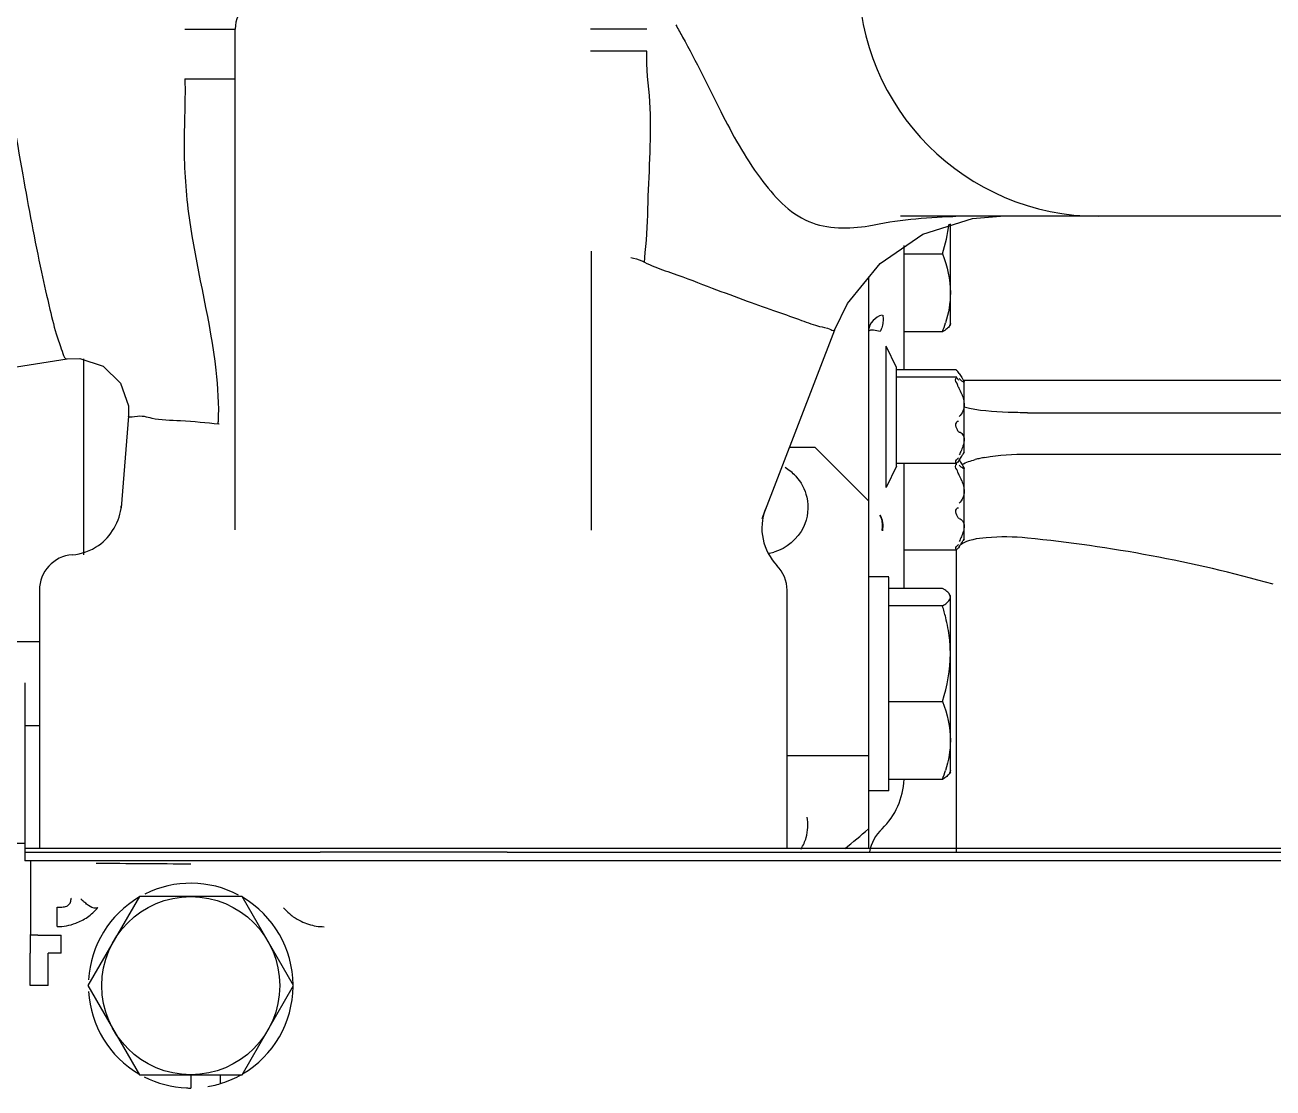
# Model space of a CAD drawing. Header units: millimetres. Extents: x 17886 to 18265, y -8727 to -7321.
# Drawn here: x 18008.178 to 18008.879, y -7647.58 to -7646.983 of the extents above; entities that cross this region are included whole.
import ezdxf

# ---------------------------------------------------------------- set-up
doc = ezdxf.new("R2010")
doc.units = ezdxf.units.MM
doc.layers.add('3884027_DKREDXF_CONTINUOUS_LINE', color=7, linetype='Continuous')

msp = doc.modelspace()

# ---------------------------------------------------------------- linework, layer by layer
at = {"layer": '3884027_DKREDXF_CONTINUOUS_LINE', "color": 6, "linetype": 'Continuous'}
for p, q in [((18008.26738, -7646.98568), (18008.29568, -7646.98568)), ((18008.29568, -7647.26676), (18008.29568, -7646.98568)), ((18008.52693, -7646.98568), (18008.49534, -7646.98568)), ((18008.52693, -7646.99801), (18008.49534, -7646.99801)), ((18008.26738, -7647.01351), (18008.29568, -7647.01351)), ((18009.06149, -7647.09068), (18008.66947, -7647.09068)), ((18008.70981, -7647.09195), (18008.72568, -7647.09068)), ((18008.72568, -7647.09068), (18008.72568, -7647.09068)), ((18008.682, -7647.10073), (18008.70981, -7647.09195)), ((18008.69743, -7647.15138), (18008.69743, -7647.09495)), ((18008.49568, -7647.11025), (18008.49568, -7647.26688)), ((18008.52552, -7647.1167), (18008.52589, -7647.11107)), ((18008.67143, -7647.17698), (18008.67143, -7647.10708)), ((18008.67143, -7647.11178), (18008.69302, -7647.11178)), ((18008.65143, -7647.12473), (18008.65143, -7647.44568)), ((18008.63243, -7647.15458), (18008.63965, -7647.13971)), ((18008.69743, -7647.15138), (18008.69697, -7647.15218)), ((18008.69743, -7647.15064), (18008.697, -7647.15214)), ((18008.63243, -7647.15458), (18008.59143, -7647.2605)), ((18008.69302, -7647.15557), (18008.67143, -7647.15557)), ((18008.66718, -7647.17558), (18008.66143, -7647.16365)), ((18008.1351, -7647.18102), (18008.20121, -7647.17077)), ((18008.20122, -7647.17077), (18008.20844, -7647.17054)), ((18008.20844, -7647.17054), (18008.22145, -7647.17482)), ((18008.22145, -7647.17482), (18008.23117, -7647.1844)), ((18008.70086, -7647.17698), (18008.66718, -7647.17698)), ((18008.70113, -7647.18098), (18008.66718, -7647.18098)), ((18008.70518, -7647.18336), (18008.70462, -7647.18238)), ((18008.70478, -7647.18268), (18009.02614, -7647.18268)), ((18008.70518, -7647.18366), (18008.70501, -7647.18384)), ((18008.70518, -7647.22319), (18008.70518, -7647.18366)), ((18008.23571, -7647.20282), (18008.23159, -7647.25435)), ((18008.74068, -7647.20101), (18009.02614, -7647.20101)), ((18008.70518, -7647.22319), (18008.70462, -7647.22417)), ((18008.74068, -7647.22424), (18009.02614, -7647.22424)), ((18008.66718, -7647.23098), (18008.66143, -7647.2429)), ((18008.70086, -7647.22957), (18008.66718, -7647.22957)), ((18008.67143, -7647.29959), (18008.67143, -7647.22957)), ((18008.70518, -7647.23196), (18008.70462, -7647.23098)), ((18008.70518, -7647.23226), (18008.70501, -7647.23244)), ((18008.70518, -7647.27178), (18008.70518, -7647.23226)), ((18008.70518, -7647.27179), (18008.70462, -7647.27277)), ((18008.70086, -7647.27817), (18008.67143, -7647.27817)), ((18008.70068, -7647.27817), (18008.70068, -7647.44768)), ((18008.66293, -7647.29322), (18008.65143, -7647.29322)), ((18008.66293, -7647.41321), (18008.66293, -7647.29323)), ((18008.18568, -7647.30068), (18008.18568, -7647.44568)), ((18008.60568, -7647.44568), (18008.60568, -7647.30068)), ((18008.69302, -7647.29959), (18008.66293, -7647.29959)), ((18008.69743, -7647.30377), (18008.69697, -7647.30297)), ((18008.69743, -7647.30451), (18008.697, -7647.30302)), ((18008.69743, -7647.40267), (18008.69743, -7647.30377)), ((18008.69302, -7647.30944), (18008.66293, -7647.30944)), ((18008.18568, -7647.32972), (18008.16505, -7647.32972)), ((18008.17755, -7647.35268), (18008.17755, -7647.45268)), ((18008.66293, -7647.36307), (18008.69302, -7647.36307)), ((18008.18568, -7647.37672), (18008.17755, -7647.37672)), ((18008.65143, -7647.39358), (18008.60568, -7647.39358)), ((18008.69302, -7647.40686), (18008.66293, -7647.40686)), ((18008.69743, -7647.40267), (18008.69697, -7647.40347)), ((18008.69743, -7647.40193), (18008.697, -7647.40343)), ((18008.66293, -7647.41322), (18008.65143, -7647.41322)), ((18008.17755, -7647.44768), (18008.34331, -7647.44768)), ((18008.57181, -7647.44568), (18008.21956, -7647.44568)), ((18008.44842, -7647.44768), (18009.28331, -7647.44768)), ((18010.05568, -7647.45268), (18008.17755, -7647.45268)), ((18008.1806, -7647.45268), (18008.18061, -7647.47995)), ((18008.24182, -7647.47268), (18008.21295, -7647.52268)), ((18008.29955, -7647.47268), (18008.24182, -7647.47268)), ((18008.32842, -7647.52268), (18008.29955, -7647.47268)), ((18008.21295, -7647.52268), (18008.24182, -7647.57268)), ((18008.29955, -7647.57268), (18008.32842, -7647.52268)), ((18008.24182, -7647.57268), (18008.29955, -7647.57268))]:
    msp.add_line(p, q, dxfattribs=at)
at = {"layer": '3884027_DKREDXF_CONTINUOUS_LINE', "color": 7, "linetype": 'Continuous'}
for p, q in [((18008.66143, -7647.2429), (18008.66143, -7647.16365)), ((18008.21068, -7647.28074), (18008.21068, -7647.17077)), ((18008.66718, -7647.23098), (18008.66718, -7647.17558)), ((18008.60694, -7647.22041), (18008.62143, -7647.22041)), ((18007.51382, -7647.44268), (18008.17755, -7647.44268)), ((18008.21956, -7647.44568), (18008.17755, -7647.44568)), ((18008.44842, -7647.44768), (18008.34331, -7647.44768)), ((18009.54568, -7647.44568), (18008.57181, -7647.44568)), ((18008.19561, -7647.48951), (18008.19561, -7647.47865)), ((18008.18483, -7647.49436), (18008.19791, -7647.49436)), ((18008.1979, -7647.50436), (18008.1979, -7647.49436)), ((18008.18051, -7647.52268), (18008.18051, -7647.50436)), ((18008.19051, -7647.52268), (18008.19051, -7647.50436)), ((18008.1979, -7647.50436), (18008.19051, -7647.50436)), ((18008.19051, -7647.52268), (18008.18051, -7647.52268)), ((18008.27068, -7647.57268), (18008.27068, -7647.58018)), ((18008.28723, -7647.57268), (18008.28723, -7647.57774))]:
    msp.add_line(p, q, dxfattribs=at)
at = {"layer": '3884027_DKREDXF_CONTINUOUS_LINE', "color": 6, "linetype": 'Continuous'}
for points in [[(18008.63965, -7647.13971), (18008.65794, -7647.11712), (18008.682, -7647.10073)], [(18008.23117, -7647.1844), (18008.23563, -7647.19711), (18008.23571, -7647.20282)]]:
    msp.add_lwpolyline(points, dxfattribs=at)
msp.add_circle((18008.27068, -7647.52268), 0.05, dxfattribs=at)
for centre, radius, start, end in [((18008.78068, -7646.95568), 0.135, 180, 270), ((18008.31568, -7646.98568), 0.02, 90, 180), ((18008.70866, -7647.43892), 0.34831, 91.08329, 91.61701), ((18008.6143, -7647.12582), 0.08415, 339.29944, 342.94418), ((18008.68039, -7647.19983), 0.02525, 21.58299, 29.51053), ((18008.24393, -7647.20404), 0.04217, 355.4551, 357.14354), ((18008.72717, -7647.28792), 0.06266, 102.12937, 104.59979), ((18008.73063, -7647.30394), 0.07905, 100.03588, 102.14115), ((18008.59132, -7647.25429), 0.02615, 42.63821, 59.60753), ((18008.68039, -7647.24843), 0.02525, 21.58299, 29.51053), ((18008.66034, -7648.08124), 0.81386, 74.43557, 84.33457), ((18008.20568, -7647.30068), 0.02, 94.48532, 180), ((18008.59134, -7647.25377), 0.02637, 277.67046, 285.37553), ((18008.58568, -7647.30068), 0.02, 0, 44.19322), ((18008.57928, -7647.34453), 0.11902, 13.86934, 17.14449), ((18008.61995, -7647.33631), 0.07749, 0.04323, 6.46868), ((18008.63068, -7647.40535), 0.04075, 314.09166, 357.8311), ((18008.6143, -7647.37711), 0.08415, 339.29944, 342.94418), ((18008.67643, -7647.45258), 0.025, 134.09166, 168.4639), ((18008.59127, -7647.43233), 0.02615, 328.57444, 344.0649), ((18008.21432, -7651.99469), 4.54053, 89.28874, 89.95917), ((18008.27068, -7647.52268), 0.0575, 62.14582, 116.64928), ((18008.27068, -7647.52268), 0.0575, 120.40815, 176.66165), ((18008.27068, -7647.52268), 0.0575, 0.40815, 59.59185), ((18008.34578, -7647.45956), 0.03003, 220.17382, 229.12448), ((18008.34582, -7647.45952), 0.03009, 229.11155, 234.37134), ((18008.34571, -7647.45967), 0.0299, 234.38104, 244.12684), ((18008.3457, -7647.4597), 0.02987, 244.11672, 252.70703), ((18008.34576, -7647.45942), 0.03016, 252.75321, 269.93462), ((18008.27068, -7647.52268), 0.0575, 183.23724, 239.59185), ((18008.27068, -7647.52268), 0.0575, 300.40815, 359.59185), ((18008.27068, -7647.52268), 0.0575, 242.85746, 267.66569), ((18008.27068, -7647.52268), 0.0575, 288.04841, 299.59185)]:
    msp.add_arc(centre, radius, start, end, dxfattribs=at)
at = {"layer": '3884027_DKREDXF_CONTINUOUS_LINE', "color": 7, "linetype": 'Continuous'}
for centre, radius, start, end in [((18008.66672, -7647.15572), 0.01529, 175.5222, 180.07667), ((18008.23518, -7647.44907), 0.03611, 223.52409, 225.75847), ((18009.27441, -7647.4793), 1.0938, 180.03409, 180.34622), ((18008.19528, -7647.45916), 0.03046, 304.76009, 312.09512), ((18008.19576, -7647.45968), 0.02975, 312.07571, 319.83181), ((18008.71098, -7647.49928), 0.53044, 179.04629, 179.28163), ((18008.51177, -7647.49592), 0.33121, 178.70413, 179.05407), ((18009.05656, -7647.48059), 0.87594, 180.34798, 180.51293), ((18008.19573, -7647.4599), 0.02959, 290.40973, 297.53276), ((18008.19551, -7647.45951), 0.03003, 297.55869, 304.77575), ((18009.16308, -7647.50398), 0.98257, 179.43491, 180.02216), ((18008.87136, -7647.50135), 0.69084, 179.27711, 179.41456), ((18008.17089, -7648.34069), 0.84644, 89.05652, 89.34426), ((18008.27068, -7647.52268), 0.0575, 267.66569, 270), ((18008.27068, -7647.52268), 0.0575, 279.5665, 288.04841)]:
    msp.add_arc(centre, radius, start, end, dxfattribs=at)
at = {"layer": '3884027_DKREDXF_CONTINUOUS_LINE', "color": 6, "linetype": 'Continuous'}
for major_axis, ratio, start_param, end_param in [((-0.38573, 0.38573), 0.009286, -1.63936, -1.561511), ((-0.36588, -0.36588), 0.333974, 1.29216, 1.326319)]:
    msp.add_ellipse((18008.62143, -7647.22758), major_axis=major_axis, ratio=ratio, start_param=start_param, end_param=end_param, dxfattribs=at)
for points in [[(18008.54325, -7646.98325), (18008.54442, -7646.98554), (18008.54575, -7646.98776), (18008.54701, -7646.99001)], [(18008.65171, -7647.09596), (18008.66719, -7647.09279), (18008.68303, -7647.0912), (18008.69883, -7647.09075)], [(18008.69302, -7647.11178), (18008.69469, -7647.10633), (18008.69603, -7647.10073), (18008.69676, -7647.09507)], [(18008.69302, -7647.11178), (18008.69564, -7647.11875), (18008.69743, -7647.12623), (18008.69743, -7647.13367)], [(18008.69743, -7647.13367), (18008.69743, -7647.13935), (18008.69641, -7647.14507), (18008.69475, -7647.1505)], [(18008.28477, -7647.17714), (18008.28583, -7647.18676), (18008.28653, -7647.19648), (18008.28605, -7647.20615)], [(18008.70518, -7647.19645), (18008.70518, -7647.19888), (18008.70423, -7647.20161), (18008.70237, -7647.20317)], [(18008.71685, -7647.2261), (18008.7247, -7647.22471), (18008.73272, -7647.22424), (18008.74068, -7647.22424)], [(18008.70401, -7647.23006), (18008.70628, -7647.22875), (18008.70883, -7647.22795), (18008.71137, -7647.22728)], [(18008.61056, -7647.23658), (18008.61356, -7647.23984), (18008.61576, -7647.24403), (18008.61675, -7647.24836)], [(18008.70518, -7647.24504), (18008.70518, -7647.24747), (18008.70423, -7647.2502), (18008.70237, -7647.25176)], [(18008.61675, -7647.24836), (18008.61802, -7647.25388), (18008.61734, -7647.26013), (18008.61492, -7647.26526)], [(18008.21886, -7647.27549), (18008.2259, -7647.2706), (18008.231, -7647.26176), (18008.23168, -7647.25322)], [(18008.59356, -7647.25499), (18008.5915, -7647.26031), (18008.591, -7647.26647), (18008.59219, -7647.27205)], [(18008.61492, -7647.26526), (18008.61183, -7647.27178), (18008.60529, -7647.27728), (18008.59833, -7647.2792)], [(18008.59219, -7647.27205), (18008.59333, -7647.27748), (18008.59616, -7647.28276), (18008.60002, -7647.28673)], [(18008.20412, -7647.28074), (18008.20932, -7647.28033), (18008.21458, -7647.27846), (18008.21886, -7647.27549)], [(18008.69694, -7647.32759), (18008.6965, -7647.32368), (18008.69577, -7647.31981), (18008.69483, -7647.31599)], [(18008.69302, -7647.36307), (18008.69568, -7647.35441), (18008.69743, -7647.34532), (18008.69743, -7647.33626)], [(18008.69302, -7647.36307), (18008.69564, -7647.37004), (18008.69743, -7647.37752), (18008.69743, -7647.38496)], [(18008.69743, -7647.38496), (18008.69743, -7647.39064), (18008.69641, -7647.39636), (18008.69475, -7647.40179)], [(18008.61642, -7647.43951), (18008.61747, -7647.43583), (18008.61769, -7647.43181), (18008.61704, -7647.42804)]]:
    msp.add_open_spline(points, degree=3, dxfattribs=at)
for points, knots in [([(18008.54701, -7646.99001), (18008.55466, -7647.00368), (18008.56761, -7647.03112), (18008.58764, -7647.06787), (18008.61492, -7647.09783), (18008.64061, -7647.09799), (18008.65171, -7647.09596)], [0, 0, 0, 0, 0.292091, 0.562656, 0.78972, 1, 1, 1, 1]), ([(18008.52589, -7647.11107), (18008.52718, -7647.10176), (18008.52748, -7647.08289), (18008.52886, -7647.05471), (18008.52949, -7647.02635), (18008.52647, -7647.00749), (18008.52693, -7646.99801)], [0, 0, 0, 0, 0.249242, 0.498437, 0.748599, 1, 1, 1, 1]), ([(18008.16557, -7647.00278), (18008.16891, -7647.02436), (18008.17549, -7647.06411), (18008.18432, -7647.11118), (18008.19101, -7647.14095), (18008.19495, -7647.15716), (18008.19788, -7647.16487), (18008.19997, -7647.17097), (18008.20121, -7647.17077)], [0, 0, 0, 0, 0.380213, 0.70343, 0.82766, 0.920297, 0.977997, 1, 1, 1, 1]), ([(18008.26738, -7647.01351), (18008.26774, -7647.02762), (18008.26587, -7647.0554), (18008.27099, -7647.11038), (18008.28178, -7647.15007), (18008.28477, -7647.17714)], [0, 0, 0, 0, 0.256518, 0.504836, 1, 1, 1, 1]), ([(18008.51792, -7647.11382), (18008.52215, -7647.11456), (18008.52969, -7647.11884), (18008.54517, -7647.12377), (18008.56283, -7647.13083), (18008.58236, -7647.13787), (18008.5992, -7647.14406), (18008.61247, -7647.1485), (18008.62308, -7647.15261), (18008.62812, -7647.15315), (18008.63216, -7647.15527), (18008.63243, -7647.15458)], [0, 0, 0, 0, 0.105991, 0.208558, 0.401621, 0.574178, 0.721838, 0.840831, 0.928126, 0.981536, 1, 1, 1, 1]), ([(18008.697, -7647.15214), (18008.69661, -7647.1528), (18008.69534, -7647.15409), (18008.69387, -7647.15506), (18008.69302, -7647.15557)], [0, 0, 0, 0, 0.437494, 1, 1, 1, 1]), ([(18008.7014, -7647.18504), (18008.70104, -7647.18396), (18008.69954, -7647.18303), (18008.70099, -7647.18109), (18008.70113, -7647.18128)], [0, 0, 0, 0, 0.828072, 1, 1, 1, 1]), ([(18008.70237, -7647.17886), (18008.70214, -7647.17851), (18008.70171, -7647.17794), (18008.70119, -7647.17743), (18008.70093, -7647.17729)], [0, 0, 0, 0, 0.59274, 1, 1, 1, 1]), ([(18008.70113, -7647.18128), (18008.70127, -7647.18146), (18008.70156, -7647.18194), (18008.70183, -7647.18244), (18008.70198, -7647.18274)], [0, 0, 0, 0, 0.407356, 1, 1, 1, 1]), ([(18008.70237, -7647.17886), (18008.70263, -7647.17927), (18008.70314, -7647.18005), (18008.70364, -7647.18083), (18008.70388, -7647.1812)], [0, 0, 0, 0, 0.522048, 1, 1, 1, 1]), ([(18008.70387, -7647.18318), (18008.70362, -7647.18298), (18008.70311, -7647.18253), (18008.70262, -7647.18204), (18008.70237, -7647.18176)], [0, 0, 0, 0, 0.460187, 1, 1, 1, 1]), ([(18008.70388, -7647.1812), (18008.70402, -7647.18142), (18008.70428, -7647.18183), (18008.70453, -7647.18225), (18008.70464, -7647.18245)], [0, 0, 0, 0, 0.533466, 1, 1, 1, 1]), ([(18008.70464, -7647.18245), (18008.70479, -7647.18269), (18008.70499, -7647.18308), (18008.70518, -7647.1835), (18008.70518, -7647.18366)], [0, 0, 0, 0, 0.631218, 1, 1, 1, 1]), ([(18008.70237, -7647.18739), (18008.70218, -7647.18706), (18008.70183, -7647.18628), (18008.70155, -7647.18548), (18008.7014, -7647.18504)], [0, 0, 0, 0, 0.453232, 1, 1, 1, 1]), ([(18008.705, -7647.18383), (18008.70484, -7647.18381), (18008.70444, -7647.1836), (18008.70408, -7647.18335), (18008.70387, -7647.18318)], [0, 0, 0, 0, 0.376344, 1, 1, 1, 1]), ([(18008.70388, -7647.19054), (18008.70407, -7647.19103), (18008.70443, -7647.19203), (18008.70471, -7647.19304), (18008.70483, -7647.19356)], [0, 0, 0, 0, 0.50185, 1, 1, 1, 1]), ([(18008.70483, -7647.19356), (18008.70494, -7647.19404), (18008.70511, -7647.195), (18008.70518, -7647.19597), (18008.70518, -7647.19645)], [0, 0, 0, 0, 0.511347, 1, 1, 1, 1]), ([(18008.28661, -7647.20744), (18008.27941, -7647.20675), (18008.26734, -7647.20541), (18008.24995, -7647.20518), (18008.24291, -7647.20215), (18008.23563, -7647.20393), (18008.23571, -7647.20282)], [0, 0, 0, 0, 0.424179, 0.739746, 0.934233, 1, 1, 1, 1]), ([(18008.74068, -7647.20101), (18008.73707, -7647.20101), (18008.7252, -7647.20069), (18008.71317, -7647.2), (18008.70516, -7647.19784)], [0, 0, 0, 0, 0.303364, 1, 1, 1, 1]), ([(18008.7014, -7647.21066), (18008.70087, -7647.20957), (18008.6997, -7647.20797), (18008.70138, -7647.20553), (18008.70198, -7647.2058)], [0, 0, 0, 0, 0.649443, 1, 1, 1, 1]), ([(18008.70237, -7647.21181), (18008.70217, -7647.21177), (18008.70177, -7647.21137), (18008.70153, -7647.21094), (18008.7014, -7647.21066)], [0, 0, 0, 0, 0.399288, 1, 1, 1, 1]), ([(18008.70237, -7647.21181), (18008.70314, -7647.21196), (18008.70475, -7647.21315), (18008.70518, -7647.21505), (18008.70518, -7647.21606)], [0, 0, 0, 0, 0.436151, 1, 1, 1, 1]), ([(18008.70518, -7647.21606), (18008.70518, -7647.21702), (18008.70477, -7647.21908), (18008.70405, -7647.22103), (18008.70362, -7647.22205)], [0, 0, 0, 0, 0.462235, 1, 1, 1, 1]), ([(18008.70362, -7647.22205), (18008.70343, -7647.22251), (18008.70303, -7647.22339), (18008.70259, -7647.22426), (18008.70237, -7647.22469)], [0, 0, 0, 0, 0.50472, 1, 1, 1, 1]), ([(18008.70388, -7647.22536), (18008.70402, -7647.22514), (18008.70428, -7647.22472), (18008.70453, -7647.22431), (18008.70464, -7647.22411)], [0, 0, 0, 0, 0.533466, 1, 1, 1, 1]), ([(18008.70464, -7647.22411), (18008.70479, -7647.22387), (18008.70499, -7647.22348), (18008.70518, -7647.22306), (18008.70518, -7647.22289)], [0, 0, 0, 0, 0.63122, 1, 1, 1, 1]), ([(18008.7014, -7647.23363), (18008.70104, -7647.23255), (18008.69954, -7647.23162), (18008.70099, -7647.22968), (18008.70113, -7647.22987)], [0, 0, 0, 0, 0.828072, 1, 1, 1, 1]), ([(18008.70093, -7647.22927), (18008.70078, -7647.22935), (18008.7, -7647.22771), (18008.70144, -7647.22714), (18008.70198, -7647.22634)], [0, 0, 0, 0, 0.150838, 1, 1, 1, 1]), ([(18008.70237, -7647.22769), (18008.70214, -7647.22805), (18008.70171, -7647.22862), (18008.70119, -7647.22913), (18008.70093, -7647.22927)], [0, 0, 0, 0, 0.592741, 1, 1, 1, 1]), ([(18008.70237, -7647.22769), (18008.70263, -7647.22729), (18008.70314, -7647.22651), (18008.70364, -7647.22573), (18008.70388, -7647.22536)], [0, 0, 0, 0, 0.52205, 1, 1, 1, 1]), ([(18008.70237, -7647.22746), (18008.70263, -7647.22787), (18008.70314, -7647.22864), (18008.70364, -7647.22942), (18008.70388, -7647.2298)], [0, 0, 0, 0, 0.522048, 1, 1, 1, 1]), ([(18008.70387, -7647.23177), (18008.70362, -7647.23157), (18008.70311, -7647.23112), (18008.70262, -7647.23063), (18008.70237, -7647.23036)], [0, 0, 0, 0, 0.460187, 1, 1, 1, 1]), ([(18008.70388, -7647.2298), (18008.70402, -7647.23002), (18008.70428, -7647.23043), (18008.70453, -7647.23085), (18008.70464, -7647.23104)], [0, 0, 0, 0, 0.533466, 1, 1, 1, 1]), ([(18008.70464, -7647.23104), (18008.70479, -7647.23129), (18008.70499, -7647.23167), (18008.70518, -7647.23209), (18008.70518, -7647.23226)], [0, 0, 0, 0, 0.631218, 1, 1, 1, 1]), ([(18008.70237, -7647.23599), (18008.70218, -7647.23565), (18008.70183, -7647.23487), (18008.70155, -7647.23407), (18008.7014, -7647.23363)], [0, 0, 0, 0, 0.453232, 1, 1, 1, 1]), ([(18008.705, -7647.23242), (18008.70484, -7647.23241), (18008.70444, -7647.23219), (18008.70408, -7647.23194), (18008.70387, -7647.23177)], [0, 0, 0, 0, 0.376344, 1, 1, 1, 1]), ([(18008.70388, -7647.23914), (18008.70407, -7647.23963), (18008.70443, -7647.24062), (18008.70471, -7647.24164), (18008.70483, -7647.24215)], [0, 0, 0, 0, 0.50185, 1, 1, 1, 1]), ([(18008.70483, -7647.24215), (18008.70494, -7647.24264), (18008.70511, -7647.24359), (18008.70518, -7647.24457), (18008.70518, -7647.24504)], [0, 0, 0, 0, 0.511347, 1, 1, 1, 1]), ([(18008.7014, -7647.25926), (18008.70087, -7647.25817), (18008.6997, -7647.25656), (18008.70138, -7647.25412), (18008.70198, -7647.25439)], [0, 0, 0, 0, 0.649443, 1, 1, 1, 1]), ([(18008.70237, -7647.2604), (18008.70217, -7647.26036), (18008.70177, -7647.25997), (18008.70153, -7647.25953), (18008.7014, -7647.25926)], [0, 0, 0, 0, 0.399288, 1, 1, 1, 1]), ([(18008.70237, -7647.2604), (18008.70314, -7647.26055), (18008.70475, -7647.26175), (18008.70518, -7647.26364), (18008.70518, -7647.26466)], [0, 0, 0, 0, 0.436151, 1, 1, 1, 1]), ([(18008.70518, -7647.26466), (18008.70518, -7647.26562), (18008.70477, -7647.26768), (18008.70405, -7647.26962), (18008.70362, -7647.27065)], [0, 0, 0, 0, 0.462235, 1, 1, 1, 1]), ([(18008.70362, -7647.27065), (18008.70343, -7647.2711), (18008.70303, -7647.27198), (18008.70259, -7647.27285), (18008.70237, -7647.27328)], [0, 0, 0, 0, 0.50472, 1, 1, 1, 1]), ([(18008.74068, -7647.27135), (18008.73303, -7647.2706), (18008.72052, -7647.2705), (18008.70728, -7647.27233), (18008.7031, -7647.2751)], [0, 0, 0, 0, 0.605257, 1, 1, 1, 1]), ([(18008.70388, -7647.27395), (18008.70402, -7647.27373), (18008.70428, -7647.27332), (18008.70453, -7647.2729), (18008.70464, -7647.2727)], [0, 0, 0, 0, 0.533466, 1, 1, 1, 1]), ([(18008.70464, -7647.2727), (18008.70479, -7647.27246), (18008.70499, -7647.27208), (18008.70518, -7647.27165), (18008.70518, -7647.27149)], [0, 0, 0, 0, 0.63122, 1, 1, 1, 1]), ([(18008.70093, -7647.27786), (18008.70078, -7647.27794), (18008.7, -7647.2763), (18008.70144, -7647.27573), (18008.70198, -7647.27493)], [0, 0, 0, 0, 0.150838, 1, 1, 1, 1]), ([(18008.70237, -7647.27629), (18008.70214, -7647.27664), (18008.70171, -7647.27721), (18008.70119, -7647.27772), (18008.70093, -7647.27786)], [0, 0, 0, 0, 0.592741, 1, 1, 1, 1]), ([(18008.70237, -7647.27629), (18008.70263, -7647.27588), (18008.70314, -7647.2751), (18008.70364, -7647.27432), (18008.70388, -7647.27395)], [0, 0, 0, 0, 0.52205, 1, 1, 1, 1]), ([(18008.69547, -7647.3013), (18008.69511, -7647.30099), (18008.69431, -7647.30039), (18008.69347, -7647.29986), (18008.69302, -7647.29959)], [0, 0, 0, 0, 0.473651, 1, 1, 1, 1]), ([(18008.697, -7647.30302), (18008.69682, -7647.30271), (18008.69635, -7647.30209), (18008.69578, -7647.30156), (18008.69547, -7647.3013)], [0, 0, 0, 0, 0.464785, 1, 1, 1, 1]), ([(18008.69302, -7647.30944), (18008.69385, -7647.30894), (18008.69529, -7647.30799), (18008.69654, -7647.30675), (18008.69694, -7647.30611)], [0, 0, 0, 0, 0.56027, 1, 1, 1, 1]), ([(18008.69694, -7647.30611), (18008.69709, -7647.30586), (18008.69734, -7647.30535), (18008.69743, -7647.30478), (18008.69743, -7647.30451)], [0, 0, 0, 0, 0.520631, 1, 1, 1, 1]), ([(18008.697, -7647.40343), (18008.69661, -7647.40409), (18008.69534, -7647.40538), (18008.69387, -7647.40635), (18008.69302, -7647.40686)], [0, 0, 0, 0, 0.437494, 1, 1, 1, 1])]:
    msp.add_open_spline(points, degree=3, knots=knots, dxfattribs=at)
at = {"layer": '3884027_DKREDXF_CONTINUOUS_LINE', "color": 7, "linetype": 'Continuous'}
for points in [[(18008.65904, -7647.14618), (18008.65537, -7647.14696), (18008.65178, -7647.15078), (18008.65148, -7647.15452)], [(18008.65941, -7647.26721), (18008.66, -7647.26434), (18008.65968, -7647.26093), (18008.65799, -7647.25853)], [(18008.19561, -7647.48951), (18008.19915, -7647.48951), (18008.20274, -7647.48887), (18008.20605, -7647.48763)]]:
    msp.add_open_spline(points, degree=3, dxfattribs=at)
for points, knots in [([(18008.65941, -7647.14621), (18008.65962, -7647.14723), (18008.65976, -7647.14937), (18008.65944, -7647.15148), (18008.65916, -7647.15251)], [0, 0, 0, 0, 0.494351, 1, 1, 1, 1]), ([(18008.65916, -7647.15251), (18008.65902, -7647.15303), (18008.6587, -7647.154), (18008.65825, -7647.15492), (18008.65799, -7647.15535)], [0, 0, 0, 0, 0.515686, 1, 1, 1, 1]), ([(18008.65214, -7647.15477), (18008.65193, -7647.15483), (18008.65152, -7647.15507), (18008.65143, -7647.15553), (18008.65143, -7647.15574)], [0, 0, 0, 0, 0.50786, 1, 1, 1, 1]), ([(18008.65799, -7647.15537), (18008.65673, -7647.15509), (18008.65482, -7647.15471), (18008.65278, -7647.15455), (18008.65214, -7647.15477)], [0, 0, 0, 0, 0.656289, 1, 1, 1, 1]), ([(18008.65891, -7647.26101), (18008.65878, -7647.26055), (18008.65849, -7647.25969), (18008.65806, -7647.25888), (18008.65782, -7647.25852)], [0, 0, 0, 0, 0.520426, 1, 1, 1, 1]), ([(18008.65904, -7647.26716), (18008.65927, -7647.26614), (18008.65945, -7647.26406), (18008.65917, -7647.26199), (18008.65891, -7647.26101)], [0, 0, 0, 0, 0.50679, 1, 1, 1, 1]), ([(18008.20098, -7647.47804), (18008.20161, -7647.47778), (18008.20289, -7647.4769), (18008.20333, -7647.47538), (18008.20339, -7647.47459)], [0, 0, 0, 0, 0.462589, 1, 1, 1, 1]), ([(18008.20339, -7647.47459), (18008.20341, -7647.47442), (18008.20342, -7647.47406), (18008.20341, -7647.47371), (18008.2034, -7647.47352)], [0, 0, 0, 0, 0.480637, 1, 1, 1, 1]), ([(18008.21221, -7647.47689), (18008.21184, -7647.47661), (18008.21108, -7647.47598), (18008.21036, -7647.4753), (18008.20998, -7647.47494)], [0, 0, 0, 0, 0.470905, 1, 1, 1, 1]), ([(18008.2185, -7647.47887), (18008.218, -7647.47937), (18008.21525, -7647.47916), (18008.21346, -7647.47786), (18008.21221, -7647.47689)], [0, 0, 0, 0, 0.308836, 1, 1, 1, 1]), ([(18008.19561, -7647.47865), (18008.19652, -7647.47865), (18008.19833, -7647.47867), (18008.20015, -7647.47838), (18008.20098, -7647.47804)], [0, 0, 0, 0, 0.504905, 1, 1, 1, 1])]:
    msp.add_open_spline(points, degree=3, knots=knots, dxfattribs=at)

doc.saveas('drawing.dxf')
